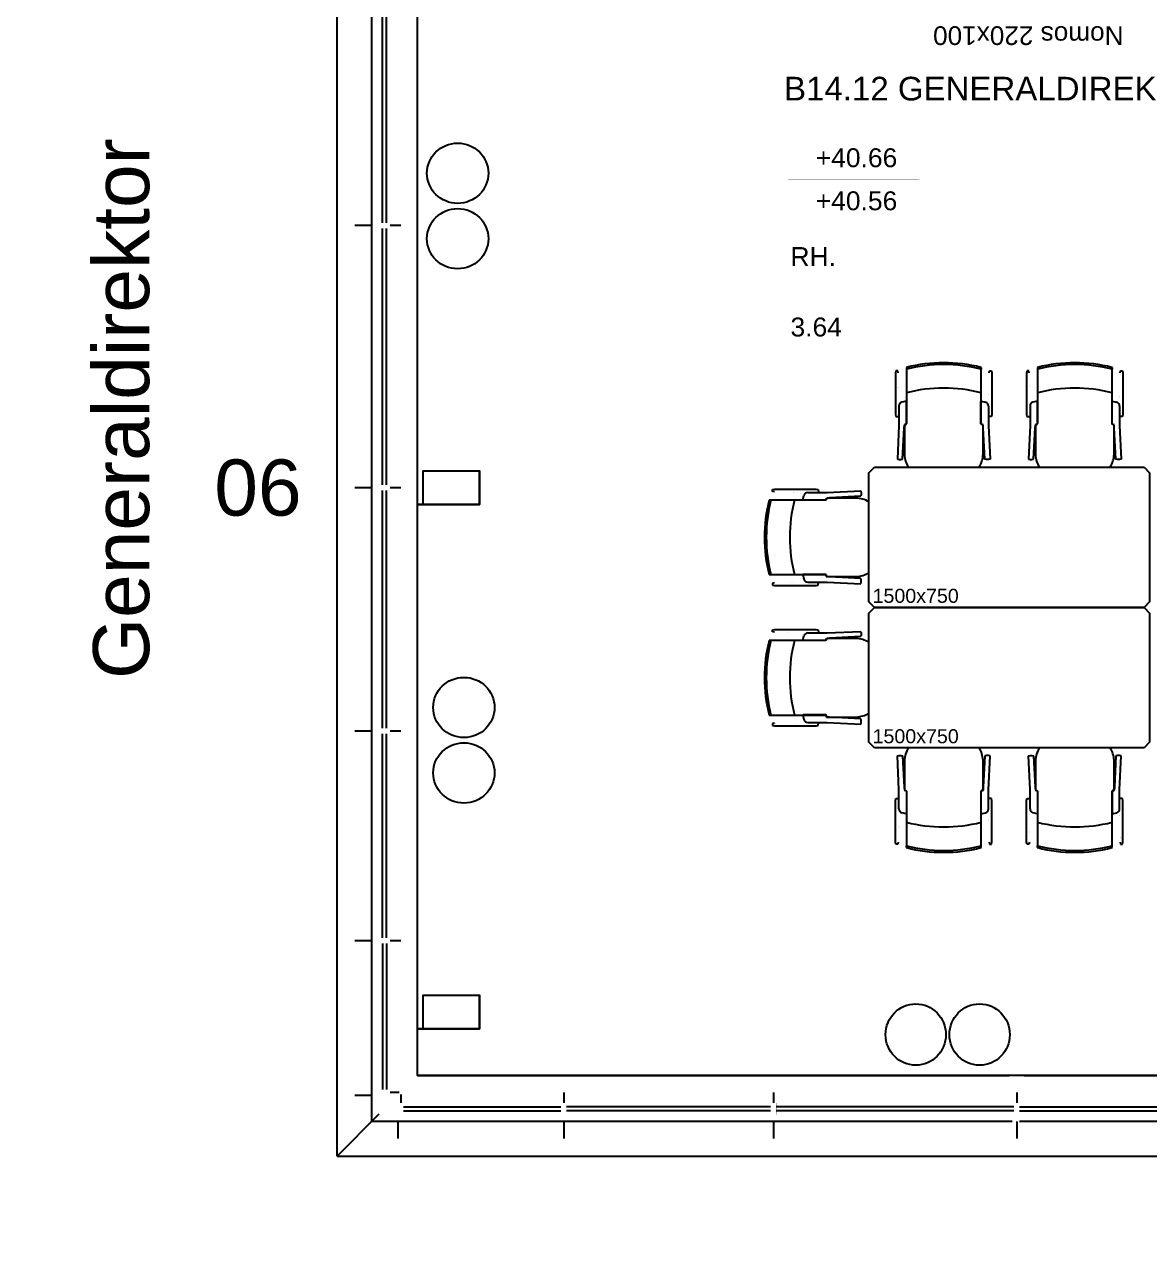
# Model space of a CAD drawing. Extents: x 7690 to 8871, y -6511 to -5312.
# Drawn here: x 8095.9 to 8332.5, y -6511.3 to -6255.3 of the extents above; entities that cross this region are included whole.
import ezdxf
from ezdxf.enums import TextEntityAlignment as Align

# ---------------------------------------------------------------- set-up
doc = ezdxf.new("R2010")
doc.units = 0
doc.header["$MEASUREMENT"] = 0
doc.linetypes.add('LONG_DASHES', pattern=[1.5, 1, -0.5])
doc.layers.get('0').update_dxf_attribs({"linetype": 'CONTINUOUS'})
for name, color, linetype in [('A-ALLG-BESCHRIFTUNG_10', 7, 'CONTINUOUS'), ('A-NEU-GRUNDRISS', 7, 'CONTINUOUS'), ('A-NEU-WAND-BETON', 7, 'CONTINUOUS'), ('BWZ121_GF-POLYGON', 7, 'CONTINUOUS'), ('BWZ122_NGF-POLYGON', 7, 'CONTINUOUS'), ('FM_OBJEKT_DOSE', 7, 'CONTINUOUS'), ('FM_OBJEKT_GESCHOSS', 7, 'CONTINUOUS'), ('FM_OBJEKT_MOEBEL', 7, 'CONTINUOUS'), ('FM_OBJEKT_RAUM', 7, 'CONTINUOUS'), ('FM_RAHMEN_LINK', 7, 'CONTINUOUS'), ('R0_MOBILIAR_PERIMETERNUMMERIERU', 7, 'CONTINUOUS'), ('R0_MOBILIAR_TEXT', 7, 'CONTINUOUS'), ('Z1_POLYGONE_FLÄCHENNACHWEIS', 7, 'CONTINUOUS')]:
    doc.layers.add(name, color=color, linetype=linetype)
doc.styles.add('ARIAL', font='ARIAL')

# ---------------------------------------------------------------- blocks, each defined once
blk = doc.blocks.new('*D22')
at = {"layer": 'FM_OBJEKT_GESCHOSS', "color": 250, "linetype": 'Continuous', "const_width": 0.00174}
blk.add_lwpolyline([(8161.6821, -6162.5566), (8161.6821, -6493.2646), (8778.2168, -6493.2646), (8778.2168, -5660.9834), (8447.5059, -5660.9834), (8447.5059, -5330.3032), (7830.9731, -5330.2744), (7830.9746, -5767.6758), (7720.7378, -5767.6758), (7720.7378, -5751.9277), (7704.9897, -5751.9277), (7704.9897, -5767.6758), (7720.7378, -5767.6758), (7720.7378, -5767.6758), (7830.9746, -5767.6758), (7830.9746, -6162.5566), (8161.6821, -6162.5566), (8246.5254, -6081.0605), (8246.5254, -6073.5806), (8330.5762, -6073.5806), (8330.5762, -6081.0605), (8246.5254, -6081.0605)], close=True, dxfattribs=at)
blk = doc.blocks.new('*D30')
at = {"layer": 'A-NEU-GRUNDRISS', "color": 250, "linetype": 'Continuous'}
for p, q in [((8306.166, -6476.3335), (8358.1348, -6476.3335)), ((8359.709, -6480.1123), (8359.709, -6482.0796)), ((8305.1816, -6482.9048), (8359.1191, -6482.9048)), ((8305.1816, -6483.7314), (8359.1191, -6483.7314)), ((8358.7168, -6486.0171), (8305.1816, -6486.0171)), ((8359.709, -6486.0171), (8359.709, -6489.5728)), ((8304.5918, -6493.2603), (8359.709, -6493.2603))]:
    blk.add_line(p, q, dxfattribs=at)
at = {"layer": 'A-NEU-GRUNDRISS', "color": 250, "linetype": 'Continuous', "const_width": 0.00174}
for points in [[(8358.1348, -6476.3335), (8361.2852, -6476.3335), (8361.2852, -6481.4512), (8358.1348, -6481.4512)], [(8305.1816, -6482.0815), (8359.1191, -6482.0815), (8359.1191, -6484.5601), (8305.1816, -6484.5601)], [(8359.3164, -6482.0796), (8360.1035, -6482.0796), (8360.1035, -6484.5376), (8359.3164, -6484.5376)], [(8358.7168, -6484.8359), (8360.7031, -6484.8359), (8360.7031, -6486.0171), (8358.7168, -6486.0171)], [(8358.6367, -6487.8208), (8360.7832, -6487.8208), (8360.7832, -6489.5728), (8358.6367, -6489.5728)]]:
    blk.add_lwpolyline(points, close=True, dxfattribs=at)
blk = doc.blocks.new('*D69')
at = {"layer": 'A-NEU-GRUNDRISS', "color": 250, "linetype": 'Continuous'}
for p, q in [((8178.6089, -6476.333), (8178.6089, -6145.6226)), ((8168.9224, -6155.3101), (8168.9224, -6486.0181)), ((8161.6782, -6493.2612), (8161.6782, -6162.5532)), ((8168.9233, -6243.4668), (8168.9233, -6297.0015)), ((8171.2085, -6297.0015), (8171.2085, -6243.0645)), ((8171.2085, -6297.0015), (8171.2085, -6243.0645)), ((8172.0356, -6297.0015), (8172.0356, -6243.0645)), ((8172.0356, -6297.0015), (8172.0356, -6243.0645)), ((8168.9233, -6297.5923), (8165.3677, -6297.5923)), ((8168.9233, -6298.585), (8168.9233, -6352.1196)), ((8171.2085, -6352.1196), (8171.2085, -6298.1826)), ((8171.2085, -6352.1196), (8171.2085, -6298.1826)), ((8172.0356, -6352.1196), (8172.0356, -6298.1826)), ((8172.0356, -6352.1196), (8172.0356, -6298.1826)), ((8175.0649, -6297.5923), (8172.8608, -6297.5923)), ((8168.9233, -6352.7104), (8165.3677, -6352.7104)), ((8168.9233, -6353.7031), (8168.9233, -6407.2373)), ((8171.2085, -6403.3008), (8171.2085, -6353.3008)), ((8172.0356, -6403.3008), (8172.0356, -6353.3008)), ((8175.0649, -6352.7104), (8172.8608, -6352.71)), ((8168.9233, -6403.8911), (8165.3677, -6403.8911)), ((8171.2085, -6447.3955), (8171.2085, -6404.4814)), ((8172.0356, -6447.3955), (8172.0356, -6404.4814)), ((8175.0649, -6403.8911), (8172.8589, -6403.8911)), ((8168.9233, -6408.8208), (8168.9233, -6462.3555)), ((8178.6089, -6461.3716), (8178.6089, -6409.4028)), ((8168.9204, -6447.9863), (8165.3667, -6447.9863)), ((8175.064, -6447.9858), (8172.8579, -6447.9863)), ((8171.2271, -6448.5762), (8171.2271, -6479.2852)), ((8172.0532, -6448.5762), (8172.0532, -6479.2852)), ((8178.6089, -6476.333), (8303.0176, -6476.333)), ((8168.9224, -6480.4971), (8165.3677, -6480.4971)), ((8174.7573, -6479.876), (8172.8579, -6479.876)), ((8175.0649, -6480.3076), (8175.0649, -6482.0811)), ((8209.3164, -6479.8765), (8209.3164, -6482.0811)), ((8253.4102, -6479.8765), (8253.4102, -6482.0811)), ((8304.5918, -6479.8765), (8304.5918, -6482.0811)), ((8175.6538, -6482.9077), (8208.7266, -6482.9077)), ((8175.6538, -6483.7344), (8208.7266, -6483.7344)), ((8252.8203, -6482.9038), (8209.9004, -6482.9077)), ((8252.8203, -6483.7305), (8209.9004, -6483.7344)), ((8304, -6482.9019), (8254.002, -6482.9019)), ((8304, -6483.7285), (8254.002, -6483.7285)), ((8170.4595, -6484.4819), (8161.6782, -6493.2612)), ((8303.5996, -6486.0181), (8168.9224, -6486.0181)), ((8175.0649, -6486.019), (8174.4438, -6486.019)), ((8174.4438, -6486.019), (8174.4438, -6489.5728)), ((8209.3164, -6486.0186), (8209.3164, -6489.5737)), ((8253.4102, -6486.0186), (8253.4102, -6489.5737)), ((8304.5918, -6486.0186), (8304.5918, -6489.5737)), ((8161.6782, -6493.2612), (8304.5918, -6493.2612))]:
    blk.add_line(p, q, dxfattribs=at)
at = {"layer": 'A-NEU-GRUNDRISS', "color": 250, "linetype": 'Continuous', "const_width": 0.00174}
for points in [[(8170.3804, -6243.0645), (8172.8589, -6243.0645), (8172.8589, -6297.0015), (8170.3804, -6297.0015)], [(8170.3804, -6243.0645), (8172.8589, -6243.0645), (8172.8589, -6297.0015), (8170.3804, -6297.0015)], [(8165.3677, -6296.4858), (8167.1196, -6296.4858), (8167.1196, -6298.6318), (8165.3677, -6298.6318)], [(8168.9233, -6296.5981), (8170.104, -6296.5981), (8170.104, -6298.585), (8168.9233, -6298.585)], [(8170.4028, -6297.1982), (8172.8608, -6297.1982), (8172.8608, -6297.9858), (8170.4028, -6297.9858)], [(8173.4897, -6296.0176), (8178.6089, -6296.0176), (8178.6089, -6299.167), (8173.4897, -6299.167)], [(8173.4897, -6296.0176), (8178.6089, -6296.0176), (8178.6089, -6299.167), (8173.4897, -6299.167)], [(8170.3804, -6298.1826), (8172.8589, -6298.1826), (8172.8589, -6352.1196), (8170.3804, -6352.1196)], [(8170.3804, -6298.1826), (8172.8589, -6298.1826), (8172.8589, -6352.1196), (8170.3804, -6352.1196)], [(8173.4897, -6351.1353), (8178.6089, -6351.1353), (8178.6089, -6354.2852), (8173.4897, -6354.2852)], [(8173.4897, -6351.1353), (8178.6089, -6351.1353), (8178.6089, -6354.2852), (8173.4897, -6354.2852)], [(8165.3677, -6351.604), (8167.1196, -6351.604), (8167.1196, -6353.75), (8165.3677, -6353.75)], [(8168.9233, -6351.7163), (8170.104, -6351.7163), (8170.104, -6353.7031), (8168.9233, -6353.7031)], [(8170.3804, -6353.3008), (8172.8589, -6353.3008), (8172.8589, -6403.3008), (8170.3804, -6403.3008)], [(8170.4028, -6352.3164), (8172.8608, -6352.3164), (8172.8608, -6353.104), (8170.4028, -6353.104)], [(8173.4897, -6402.3164), (8178.6089, -6402.3164), (8178.6089, -6405.4658), (8173.4897, -6405.4658)], [(8173.4897, -6402.3164), (8178.6089, -6402.3164), (8178.6089, -6405.4658), (8173.4897, -6405.4658)], [(8165.3677, -6402.7852), (8167.1196, -6402.7852), (8167.1196, -6404.9312), (8165.3677, -6404.9312)], [(8168.9233, -6402.8975), (8170.104, -6402.8975), (8170.104, -6404.8838), (8168.9233, -6404.8838)], [(8170.3804, -6404.4814), (8172.8589, -6404.4814), (8172.8589, -6447.3955), (8170.3804, -6447.3955)], [(8170.3999, -6403.4976), (8172.8589, -6403.4976), (8172.8589, -6404.2847), (8170.3999, -6404.2847)], [(8170.4028, -6404.2847), (8172.8589, -6404.2847), (8172.8589, -6404.4814), (8170.4028, -6404.4814)], [(8165.3667, -6446.9463), (8167.1187, -6446.9463), (8167.1187, -6449.0923), (8165.3667, -6449.0923)], [(8168.9224, -6446.9932), (8170.104, -6446.9932), (8170.104, -6448.9795), (8168.9224, -6448.9795)], [(8170.3999, -6447.5923), (8172.8579, -6447.5923), (8172.8579, -6448.3794), (8170.3999, -6448.3794)], [(8173.4907, -6446.4111), (8178.6089, -6446.4111), (8178.6089, -6449.5605), (8173.4907, -6449.5605)], [(8170.3999, -6448.5762), (8172.8569, -6448.5762), (8172.8569, -6479.2852), (8170.3999, -6479.2852)], [(8173.4907, -6476.333), (8178.6089, -6476.333), (8178.6089, -6481.4507), (8173.4907, -6481.4507)], [(8207.7422, -6476.333), (8210.8906, -6476.333), (8210.8906, -6481.4512), (8207.7422, -6481.4512)], [(8251.8359, -6476.333), (8254.9844, -6476.333), (8254.9844, -6481.4512), (8251.8359, -6481.4512)], [(8303.0176, -6476.333), (8306.166, -6476.333), (8306.166, -6481.4512), (8303.0176, -6481.4512)], [(8168.9224, -6478.8828), (8170.104, -6478.8828), (8170.104, -6480.8696), (8168.9224, -6480.8696)], [(8165.3677, -6479.876), (8167.1196, -6479.876), (8167.1196, -6480.4971), (8165.3677, -6480.4971)], [(8170.3999, -6479.4819), (8172.8579, -6479.4819), (8172.8579, -6480.2695), (8170.3999, -6480.2695)], [(8170.4595, -6480.4663), (8172.7817, -6480.4663), (8172.7817, -6482.1592), (8174.4761, -6482.1592), (8174.4761, -6484.4819), (8170.4595, -6484.4819)], [(8174.6714, -6482.0811), (8175.4585, -6482.0811), (8175.4585, -6484.5391), (8174.6714, -6484.5391)], [(8175.6538, -6482.0811), (8208.7266, -6482.0811), (8208.7266, -6484.561), (8175.6538, -6484.561)], [(8208.9219, -6482.0811), (8209.7109, -6482.0811), (8209.7109, -6484.5391), (8208.9219, -6484.5391)], [(8252.8203, -6482.0771), (8209.9004, -6482.0806), (8209.9004, -6484.561), (8252.8203, -6484.5571)], [(8253.0156, -6482.0811), (8253.8047, -6482.0811), (8253.8047, -6484.5391), (8253.0156, -6484.5391)], [(8254.002, -6482.0786), (8304, -6482.0786), (8304, -6484.5571), (8254.002, -6484.5571)], [(8304.1973, -6482.0811), (8304.9863, -6482.0811), (8304.9863, -6484.5391), (8304.1973, -6484.5391)], [(8174.0728, -6484.8369), (8176.0591, -6484.8369), (8176.0591, -6486.0181), (8174.0728, -6486.0181)], [(8208.3242, -6484.8369), (8210.3105, -6484.8369), (8210.3105, -6486.0181), (8208.3242, -6486.0181)], [(8252.418, -6484.8369), (8254.4043, -6484.8369), (8254.4043, -6486.0181), (8252.418, -6486.0181)], [(8303.5996, -6484.8369), (8305.5859, -6484.8369), (8305.5859, -6486.0181), (8303.5996, -6486.0181)], [(8174.4438, -6487.8208), (8175.0649, -6487.8208), (8175.0649, -6489.5728), (8174.4438, -6489.5728)], [(8208.2773, -6487.8218), (8210.4219, -6487.8218), (8210.4219, -6489.5737), (8208.2773, -6489.5737)], [(8252.3711, -6487.8218), (8254.5156, -6487.8218), (8254.5156, -6489.5737), (8252.3711, -6489.5737)], [(8303.5527, -6487.8218), (8305.6973, -6487.8218), (8305.6973, -6489.5737), (8303.5527, -6489.5737)]]:
    blk.add_lwpolyline(points, close=True, dxfattribs=at)
blk = doc.blocks.new('*D128')
at = {"layer": 'BWZ122_NGF-POLYGON', "color": 6, "linetype": 'Continuous', "const_width": 0.0139}
blk.add_lwpolyline([(8414.8281, -6250.3481), (8414.8281, -6454.6787), (8411.2852, -6454.6787), (8411.2852, -6466.4897), (8414.8281, -6466.4897), (8414.8281, -6476.333), (8178.6089, -6476.333), (8178.6089, -6466.4897), (8179.7896, -6466.4897), (8179.7896, -6459.4028), (8191.6011, -6459.4028), (8191.6011, -6466.4897), (8179.7896, -6466.4897), (8178.6089, -6466.4897), (8178.6089, -6356.2534), (8179.7896, -6356.2534), (8179.7896, -6349.167), (8191.6001, -6349.167), (8191.6001, -6356.2534), (8179.7896, -6356.2534), (8178.6089, -6356.2534), (8178.6089, -6246.0176)], dxfattribs=at)
blk = doc.blocks.new('*D189')
at = {"layer": 'FM_OBJEKT_MOEBEL', "color": 250, "linetype": 'Continuous'}
for p, q in [((8273.4883, -6379.0869), (8274.6699, -6377.9058)), ((8273.4883, -6406.252), (8273.4883, -6379.0869)), ((8274.6699, -6377.9058), (8331.3633, -6377.9058)), ((8331.3633, -6377.9058), (8332.5449, -6379.0869)), ((8332.5449, -6379.0869), (8332.5449, -6406.252)), ((8274.6699, -6407.4331), (8273.4883, -6406.252)), ((8331.3633, -6407.4331), (8274.6699, -6407.4331)), ((8332.5449, -6406.252), (8331.3633, -6407.4331))]:
    blk.add_line(p, q, dxfattribs=at)
at = {"layer": 'FM_OBJEKT_MOEBEL', "color": 250, "linetype": 'Continuous', "style": 'ARIAL'}
blk.add_text('1500x750', height=2.95274, dxfattribs=at).set_placement((8274.2754, -6406.4486))
blk = doc.blocks.new('*D190')
at = {"layer": 'FM_OBJEKT_MOEBEL', "color": 250, "linetype": 'Continuous'}
for p, q in [((8273.4883, -6349.5581), (8274.6699, -6348.377)), ((8274.6699, -6348.377), (8331.3633, -6348.377)), ((8331.3633, -6348.377), (8332.5449, -6349.5581)), ((8273.4883, -6376.7236), (8273.4883, -6349.5581)), ((8332.5449, -6349.5581), (8332.5449, -6376.7236)), ((8274.6699, -6377.9043), (8273.4883, -6376.7236)), ((8332.5449, -6376.7236), (8331.3633, -6377.9043)), ((8331.3633, -6377.9043), (8274.6699, -6377.9043))]:
    blk.add_line(p, q, dxfattribs=at)
at = {"layer": 'FM_OBJEKT_MOEBEL', "color": 250, "linetype": 'Continuous', "style": 'ARIAL'}
blk.add_text('1500x750', height=2.95274, dxfattribs=at).set_placement((8274.2754, -6376.9212))
blk = doc.blocks.new('*D192')
at = {"layer": 'FM_OBJEKT_MOEBEL', "color": 250, "linetype": 'Continuous'}
for p, q in [((8324.2598, -6407.4331), (8309.3398, -6407.4331)), ((8307.0488, -6409.1211), (8307.4121, -6409.0308)), ((8307.3887, -6416.2139), (8307.0488, -6409.1211)), ((8307.4121, -6409.0308), (8307.7871, -6409.0337)), ((8307.7871, -6409.0337), (8308.1504, -6409.1294)), ((8308.1504, -6409.1294), (8308.4805, -6415.6787)), ((8308.5332, -6410.1191), (8308.5332, -6416.2817)), ((8325.0684, -6416.3696), (8325.0684, -6410.0322)), ((8325.4492, -6409.1294), (8325.1191, -6415.6787)), ((8325.8125, -6409.0337), (8325.4492, -6409.1294)), ((8326.1875, -6409.0308), (8325.8125, -6409.0337)), ((8326.5508, -6409.1211), (8326.1875, -6409.0308)), ((8326.2109, -6416.2139), (8326.5508, -6409.1211)), ((8307.3613, -6418.042), (8307.3887, -6417.8276)), ((8307.3887, -6420.251), (8307.3887, -6416.2139)), ((8308.4805, -6415.6787), (8308.5332, -6416.2817)), ((8308.5332, -6416.2817), (8308.8379, -6416.3628)), ((8308.5332, -6416.2817), (8308.8379, -6416.3628)), ((8308.8379, -6416.4507), (8308.5332, -6416.3696)), ((8308.8379, -6416.3628), (8308.9199, -6416.4351)), ((8308.8379, -6416.3628), (8308.9199, -6416.4351)), ((8308.9199, -6416.5229), (8308.8379, -6416.4507)), ((8308.9199, -6416.4351), (8308.9512, -6416.541)), ((8308.9199, -6416.4351), (8308.9648, -6416.5557)), ((8308.9512, -6416.6289), (8308.9199, -6416.5229)), ((8308.9512, -6416.541), (8308.9512, -6428.4033)), ((8308.9648, -6416.5557), (8308.9648, -6421.2437)), ((8324.6797, -6416.4351), (8324.6348, -6416.5557)), ((8324.6348, -6416.5557), (8324.6348, -6421.2437)), ((8324.6484, -6416.6289), (8324.6797, -6416.5229)), ((8324.6484, -6428.4033), (8324.6484, -6416.6289)), ((8324.7637, -6416.3628), (8324.6797, -6416.4351)), ((8324.6797, -6416.5229), (8324.7637, -6416.4507)), ((8325.0684, -6416.2817), (8324.7637, -6416.3628)), ((8324.7637, -6416.4507), (8325.0684, -6416.3696)), ((8325.1191, -6415.6787), (8325.0684, -6416.2817)), ((8326.2109, -6420.251), (8326.2109, -6416.2139)), ((8326.2383, -6418.042), (8326.2109, -6417.8276)), ((8306.6738, -6418.4907), (8306.7559, -6418.0698)), ((8306.6738, -6418.4907), (8306.7559, -6418.0698)), ((8306.6738, -6419.0864), (8306.6738, -6418.4907)), ((8306.6738, -6427.2744), (8306.6738, -6418.4907)), ((8306.7559, -6418.0698), (8307.3613, -6418.042)), ((8326.8438, -6418.0698), (8326.2383, -6418.042)), ((8326.9258, -6418.4907), (8326.8438, -6418.0698)), ((8326.9258, -6418.4907), (8326.8438, -6418.0698)), ((8326.9258, -6427.2744), (8326.9258, -6418.4907)), ((8326.9258, -6419.0864), (8326.9258, -6418.4907)), ((8308.9512, -6421.3164), (8307.9883, -6421.0688)), ((8308.9648, -6421.2437), (8308.9512, -6421.3164)), ((8324.6348, -6421.2437), (8324.6484, -6421.3164)), ((8324.6484, -6421.3164), (8325.6113, -6421.0688)), ((8306.7598, -6427.6792), (8306.6738, -6427.2744)), ((8307.1543, -6427.6792), (8306.7598, -6427.6792)), ((8307.2422, -6427.2744), (8307.1543, -6427.6792)), ((8308.9512, -6428.4033), (8308.9512, -6428.0098)), ((8326.3574, -6427.2744), (8326.4453, -6427.6792)), ((8326.4453, -6427.6792), (8326.8398, -6427.6792)), ((8326.8398, -6427.6792), (8326.9258, -6427.2744))]:
    blk.add_line(p, q, dxfattribs=at)
at = {"layer": 'FM_OBJEKT_MOEBEL', "color": 250, "linetype": 'Continuous', "const_width": 0.00174}
for points in [[(8307.2422, -6427.2744), (8307.3867, -6417.8301)], [(8326.3574, -6427.2744), (8326.2129, -6417.8301)]]:
    blk.add_lwpolyline(points, dxfattribs=at)
at = {"layer": 'FM_OBJEKT_MOEBEL', "color": 250, "linetype": 'Continuous'}
for centre, radius, start, end in [((8314.0645, -6410.3188), 5.5364, 148.58899, 177.93324), ((8319.4922, -6410.3403), 5.5847, 3.164343, 31.368355), ((8308.1855, -6420.2959), 0.7977, 176.76942, 255.58955), ((8325.4141, -6420.2959), 0.7977, 284.41042, 3.230578), ((8316.8008, -6392.2715), 31.7797, 255.70308, 284.29694), ((8316.8008, -6397.2144), 31.7797, 255.70308, 284.29694), ((8316.8008, -6397.6079), 31.7797, 255.70308, 284.29694)]:
    blk.add_arc(centre, radius, start, end, dxfattribs=at)
blk = doc.blocks.new('*D193')
at = {"layer": 'FM_OBJEKT_MOEBEL', "color": 250, "linetype": 'Continuous'}
for p, q in [((8296.6953, -6407.4331), (8281.7773, -6407.4331)), ((8279.4863, -6409.1211), (8279.8496, -6409.0308)), ((8279.8262, -6416.2139), (8279.4863, -6409.1211)), ((8279.8496, -6409.0308), (8280.2246, -6409.0337)), ((8280.2246, -6409.0337), (8280.5879, -6409.1294)), ((8280.5879, -6409.1294), (8280.916, -6415.6787)), ((8280.9688, -6410.1191), (8280.9688, -6416.2817)), ((8297.5039, -6416.3696), (8297.5039, -6410.0322)), ((8297.8848, -6409.1294), (8297.5566, -6415.6787)), ((8298.25, -6409.0337), (8297.8848, -6409.1294)), ((8298.623, -6409.0308), (8298.25, -6409.0337)), ((8298.9883, -6409.1211), (8298.623, -6409.0308)), ((8298.6465, -6416.2139), (8298.9883, -6409.1211)), ((8279.7969, -6418.042), (8279.8262, -6417.8276)), ((8279.8262, -6420.251), (8279.8262, -6416.2139)), ((8280.916, -6415.6787), (8280.9688, -6416.2817)), ((8280.9688, -6416.2817), (8281.2734, -6416.3628)), ((8280.9688, -6416.2817), (8281.2734, -6416.3628)), ((8281.2734, -6416.4507), (8280.9688, -6416.3696)), ((8281.2734, -6416.3628), (8281.3574, -6416.4351)), ((8281.2734, -6416.3628), (8281.3574, -6416.4351)), ((8281.3574, -6416.5229), (8281.2734, -6416.4507)), ((8281.3574, -6416.4351), (8281.3887, -6416.541)), ((8281.3574, -6416.4351), (8281.4004, -6416.5557)), ((8281.3887, -6416.6289), (8281.3574, -6416.5229)), ((8281.3887, -6416.541), (8281.3887, -6428.4033)), ((8281.4004, -6416.5557), (8281.4004, -6421.2437)), ((8297.1152, -6416.4351), (8297.0723, -6416.5557)), ((8297.0723, -6416.5557), (8297.0723, -6421.2437)), ((8297.084, -6416.6289), (8297.1152, -6416.5229)), ((8297.084, -6428.4033), (8297.084, -6416.6289)), ((8297.1992, -6416.3628), (8297.1152, -6416.4351)), ((8297.1152, -6416.5229), (8297.1992, -6416.4507)), ((8297.5039, -6416.2817), (8297.1992, -6416.3628)), ((8297.1992, -6416.4507), (8297.5039, -6416.3696)), ((8297.5566, -6415.6787), (8297.5039, -6416.2817)), ((8298.6465, -6420.251), (8298.6465, -6416.2139)), ((8298.6758, -6418.042), (8298.6465, -6417.8276)), ((8279.1094, -6419.0864), (8279.1113, -6418.4907)), ((8279.1094, -6427.2744), (8279.1113, -6418.4907)), ((8279.1113, -6418.4907), (8279.1914, -6418.0698)), ((8279.1113, -6418.4907), (8279.1914, -6418.0698)), ((8279.1914, -6418.0698), (8279.7969, -6418.042)), ((8299.2813, -6418.0698), (8298.6758, -6418.042)), ((8299.3613, -6418.4907), (8299.2813, -6418.0698)), ((8299.3613, -6418.4907), (8299.2813, -6418.0698)), ((8299.3633, -6427.2744), (8299.3613, -6418.4907)), ((8299.3633, -6419.0864), (8299.3613, -6418.4907)), ((8281.3887, -6421.3164), (8280.4238, -6421.0688)), ((8281.4004, -6421.2437), (8281.3887, -6421.3164)), ((8297.0723, -6421.2437), (8297.084, -6421.3164)), ((8297.084, -6421.3164), (8298.0488, -6421.0688)), ((8279.1973, -6427.6792), (8279.1094, -6427.2744)), ((8279.5918, -6427.6792), (8279.1973, -6427.6792)), ((8279.6777, -6427.2744), (8279.5918, -6427.6792)), ((8281.3887, -6428.4033), (8281.3887, -6428.0098)), ((8298.7949, -6427.2744), (8298.8828, -6427.6792)), ((8298.8828, -6427.6792), (8299.2754, -6427.6792)), ((8299.2754, -6427.6792), (8299.3633, -6427.2744))]:
    blk.add_line(p, q, dxfattribs=at)
at = {"layer": 'FM_OBJEKT_MOEBEL', "color": 250, "linetype": 'Continuous', "const_width": 0.00174}
for points in [[(8279.6777, -6427.2744), (8279.8242, -6417.8301)], [(8298.7949, -6427.2744), (8298.6484, -6417.8301)]]:
    blk.add_lwpolyline(points, dxfattribs=at)
at = {"layer": 'FM_OBJEKT_MOEBEL', "color": 250, "linetype": 'Continuous'}
for centre, radius, start, end in [((8286.502, -6410.3188), 5.5364, 148.58899, 177.93324), ((8291.9277, -6410.3403), 5.5847, 3.164343, 31.368355), ((8280.623, -6420.2959), 0.7977, 176.76942, 255.58955), ((8297.8496, -6420.2959), 0.7977, 284.41042, 3.230578), ((8289.2363, -6392.2715), 31.7797, 255.70308, 284.29694), ((8289.2363, -6397.2144), 31.7797, 255.70308, 284.29694), ((8289.2363, -6397.6079), 31.7797, 255.70308, 284.29694)]:
    blk.add_arc(centre, radius, start, end, dxfattribs=at)
blk = doc.blocks.new('*D195')
at = {"layer": 'FM_OBJEKT_MOEBEL', "color": 250, "linetype": 'Continuous'}
for p, q in [((8253.2441, -6382.6309), (8253.6484, -6382.543)), ((8253.2441, -6383.0244), (8253.2441, -6382.6309)), ((8253.6484, -6383.1118), (8253.2441, -6383.0244)), ((8253.6484, -6382.543), (8262.4316, -6382.5444)), ((8259.6055, -6384.8223), (8259.8535, -6383.8574)), ((8260.6719, -6383.2593), (8264.709, -6383.2593)), ((8261.8359, -6382.543), (8262.4316, -6382.5444)), ((8262.4316, -6382.5444), (8262.8516, -6382.625)), ((8262.4316, -6382.5444), (8262.8516, -6382.625)), ((8262.8516, -6382.625), (8262.8809, -6383.231)), ((8262.8809, -6383.231), (8263.0938, -6383.2593)), ((8264.4707, -6384.707), (8264.5527, -6384.4023)), ((8264.6406, -6384.4023), (8264.5605, -6384.707)), ((8264.6406, -6384.4023), (8264.5605, -6384.707)), ((8265.2441, -6384.3501), (8264.6406, -6384.4023)), ((8270.8027, -6384.4023), (8264.6406, -6384.4023)), ((8264.709, -6383.2593), (8271.8008, -6382.9189)), ((8271.793, -6384.0215), (8265.2441, -6384.3501)), ((8271.8887, -6383.6572), (8271.793, -6384.0215)), ((8271.8008, -6382.9189), (8271.8926, -6383.2832)), ((8271.8926, -6383.2832), (8271.8887, -6383.6572)), ((8264.3809, -6384.8223), (8252.5195, -6384.8223)), ((8252.5195, -6384.8223), (8252.9121, -6384.8223)), ((8259.6797, -6384.834), (8259.6055, -6384.8223)), ((8264.3672, -6384.834), (8259.6797, -6384.834)), ((8264.293, -6384.8223), (8264.4004, -6384.791)), ((8264.4883, -6384.791), (8264.3672, -6384.834)), ((8264.4883, -6384.791), (8264.3809, -6384.8223)), ((8264.4004, -6384.791), (8264.4707, -6384.707)), ((8264.5605, -6384.707), (8264.4883, -6384.791)), ((8264.5605, -6384.707), (8264.4883, -6384.791)), ((8273.4883, -6400.1299), (8273.4883, -6385.21)), ((8252.5195, -6400.5181), (8264.293, -6400.5181)), ((8253.6484, -6402.228), (8253.2441, -6402.3154)), ((8253.2441, -6402.3154), (8253.2441, -6402.7095)), ((8259.6797, -6400.5059), (8259.6055, -6400.5181)), ((8259.6055, -6400.5181), (8259.8535, -6401.4824)), ((8264.3672, -6400.5059), (8259.6797, -6400.5059)), ((8260.6719, -6402.0806), (8264.709, -6402.0806)), ((8262.8516, -6402.7148), (8262.8809, -6402.1089)), ((8262.8809, -6402.1089), (8263.0938, -6402.0806)), ((8264.293, -6400.5181), (8264.4004, -6400.5493)), ((8264.4883, -6400.5493), (8264.3672, -6400.5059)), ((8264.4004, -6400.5493), (8264.4707, -6400.6328)), ((8264.4707, -6400.6328), (8264.5527, -6400.9375)), ((8264.5605, -6400.6328), (8264.4883, -6400.5493)), ((8264.5527, -6400.9375), (8270.8906, -6400.9375)), ((8264.6406, -6400.9375), (8264.5605, -6400.6328)), ((8265.2441, -6400.9902), (8264.6406, -6400.9375)), ((8264.709, -6402.0806), (8271.8008, -6402.4209)), ((8271.793, -6401.3184), (8265.2441, -6400.9902)), ((8271.8887, -6401.6826), (8271.793, -6401.3184)), ((8271.8008, -6402.4209), (8271.8926, -6402.0566)), ((8271.8926, -6402.0566), (8271.8887, -6401.6826)), ((8253.2441, -6402.7095), (8253.6484, -6402.7969)), ((8253.6484, -6402.7969), (8262.4316, -6402.7954)), ((8261.8359, -6402.7969), (8262.4316, -6402.7954)), ((8262.4316, -6402.7954), (8262.8516, -6402.7148)), ((8262.4316, -6402.7954), (8262.8516, -6402.7148))]:
    blk.add_line(p, q, dxfattribs=at)
at = {"layer": 'FM_OBJEKT_MOEBEL', "color": 250, "linetype": 'Continuous', "const_width": 0.00174}
for points in [[(8253.6484, -6383.1118), (8263.0918, -6383.2578)], [(8253.6484, -6402.228), (8263.0918, -6402.082)]]:
    blk.add_lwpolyline(points, dxfattribs=at)
at = {"layer": 'FM_OBJEKT_MOEBEL', "color": 250, "linetype": 'Continuous'}
for centre, radius, start, end in [((8260.627, -6384.0557), 0.7977, 86.769417, 165.58957), ((8270.6035, -6389.9351), 5.5364, 58.588985, 87.933243), ((8283.3145, -6392.6699), 31.7797, 165.70308, 194.29694), ((8283.709, -6392.6699), 31.7797, 165.70308, 194.29694), ((8288.6504, -6392.6699), 31.7797, 165.70308, 194.29694), ((8260.627, -6401.2842), 0.7977, 194.41042, 273.23056), ((8270.582, -6395.3613), 5.5847, 273.16434, 301.36835)]:
    blk.add_arc(centre, radius, start, end, dxfattribs=at)
blk = doc.blocks.new('*D196')
at = {"layer": 'FM_OBJEKT_MOEBEL', "color": 250, "linetype": 'Continuous'}
for p, q in [((8279.1973, -6328.1313), (8279.1094, -6328.5366)), ((8279.5918, -6328.1313), (8279.1973, -6328.1313)), ((8279.6797, -6328.5366), (8279.5918, -6328.1313)), ((8281.3887, -6327.4077), (8281.3887, -6339.1821)), ((8297.084, -6339.27), (8297.084, -6327.4077)), ((8297.084, -6327.4077), (8297.084, -6327.8013)), ((8298.7949, -6328.5366), (8298.8828, -6328.1313)), ((8298.8828, -6328.1313), (8299.2754, -6328.1313)), ((8299.2754, -6328.1313), (8299.3633, -6328.5366)), ((8279.1094, -6328.5366), (8279.1113, -6337.3203)), ((8299.3633, -6328.5366), (8299.3633, -6337.3203)), ((8279.8262, -6335.5596), (8279.8262, -6339.5972)), ((8281.3887, -6334.4941), (8280.4238, -6334.7422)), ((8281.4004, -6334.5674), (8281.3887, -6334.4941)), ((8281.4004, -6339.2549), (8281.4004, -6334.5674)), ((8297.0723, -6334.5674), (8297.084, -6334.4941)), ((8297.0723, -6339.2549), (8297.0723, -6334.5674)), ((8297.084, -6334.4941), (8298.0488, -6334.7422)), ((8298.6465, -6335.5596), (8298.6465, -6339.5972)), ((8279.1094, -6336.7246), (8279.1113, -6337.3203)), ((8279.1113, -6337.3203), (8279.1914, -6337.7407)), ((8279.1113, -6337.3203), (8279.1914, -6337.7407)), ((8279.1914, -6337.7407), (8279.7988, -6337.769)), ((8279.7988, -6337.769), (8279.8262, -6337.9829)), ((8298.6758, -6337.769), (8298.6465, -6337.9829)), ((8299.2813, -6337.7407), (8298.6758, -6337.769)), ((8299.3633, -6337.3203), (8299.2813, -6337.7407)), ((8299.3633, -6337.3203), (8299.2813, -6337.7407)), ((8299.3633, -6336.7246), (8299.3633, -6337.3203)), ((8279.8262, -6339.5972), (8279.4863, -6346.6895)), ((8280.5879, -6346.6816), (8280.916, -6340.1318)), ((8280.916, -6340.1318), (8280.9688, -6339.5293)), ((8281.2734, -6339.3599), (8280.9688, -6339.4414)), ((8280.9688, -6339.4414), (8280.9688, -6345.7788)), ((8280.9688, -6339.5293), (8281.2734, -6339.4478)), ((8281.3574, -6339.2881), (8281.2734, -6339.3599)), ((8281.2734, -6339.4478), (8281.3574, -6339.376)), ((8281.3887, -6339.1821), (8281.3574, -6339.2881)), ((8281.3574, -6339.376), (8281.4004, -6339.2549)), ((8297.1172, -6339.376), (8297.0723, -6339.2549)), ((8297.084, -6339.1821), (8297.1172, -6339.2881)), ((8297.1172, -6339.376), (8297.084, -6339.27)), ((8297.1172, -6339.2881), (8297.1992, -6339.3599)), ((8297.1992, -6339.4478), (8297.1172, -6339.376)), ((8297.1992, -6339.4478), (8297.1172, -6339.376)), ((8297.1992, -6339.3599), (8297.5039, -6339.4414)), ((8297.5039, -6339.5293), (8297.1992, -6339.4478)), ((8297.5039, -6339.5293), (8297.1992, -6339.4478)), ((8297.5039, -6345.6919), (8297.5039, -6339.5293)), ((8297.5566, -6340.1318), (8297.5039, -6339.5293)), ((8297.8848, -6346.6816), (8297.5566, -6340.1318)), ((8298.6465, -6339.5972), (8298.9883, -6346.6895)), ((8279.4863, -6346.6895), (8279.8496, -6346.7803)), ((8279.8496, -6346.7803), (8280.2246, -6346.7773)), ((8280.2246, -6346.7773), (8280.5879, -6346.6816)), ((8281.7773, -6348.3774), (8296.6973, -6348.3774)), ((8298.25, -6346.7773), (8297.8848, -6346.6816)), ((8298.623, -6346.7803), (8298.25, -6346.7773)), ((8298.9883, -6346.6895), (8298.623, -6346.7803))]:
    blk.add_line(p, q, dxfattribs=at)
at = {"layer": 'FM_OBJEKT_MOEBEL', "color": 250, "linetype": 'Continuous', "const_width": 0.00174}
for points in [[(8279.6797, -6328.5366), (8279.8242, -6337.9805)], [(8298.7949, -6328.5366), (8298.6484, -6337.9805)]]:
    blk.add_lwpolyline(points, dxfattribs=at)
at = {"layer": 'FM_OBJEKT_MOEBEL', "color": 250, "linetype": 'Continuous'}
for centre, radius, start, end in [((8289.2363, -6358.2031), 31.7797, 75.703079, 104.29693), ((8289.2363, -6358.5967), 31.7797, 75.703079, 104.29693), ((8289.2363, -6363.5396), 31.7797, 75.703079, 104.29693), ((8280.623, -6335.5146), 0.7977, 104.41042, 183.23058), ((8297.8516, -6335.5146), 0.7977, 356.76942, 75.589561), ((8286.5449, -6345.4702), 5.5847, 183.16434, 211.36836), ((8291.9727, -6345.4922), 5.5364, 328.58899, 357.93326)]:
    blk.add_arc(centre, radius, start, end, dxfattribs=at)
blk = doc.blocks.new('*D197')
at = {"layer": 'FM_OBJEKT_MOEBEL', "color": 250, "linetype": 'Continuous'}
for p, q in [((8306.752, -6328.1313), (8306.6641, -6328.5366)), ((8307.1465, -6328.1313), (8306.752, -6328.1313)), ((8307.2324, -6328.5366), (8307.1465, -6328.1313)), ((8308.9434, -6327.4077), (8308.9434, -6339.1821)), ((8324.6387, -6339.27), (8324.6387, -6327.4077)), ((8324.6387, -6327.4077), (8324.6387, -6327.8013)), ((8326.3496, -6328.5366), (8326.4375, -6328.1313)), ((8326.4375, -6328.1313), (8326.8301, -6328.1313)), ((8326.8301, -6328.1313), (8326.918, -6328.5366)), ((8306.6641, -6328.5366), (8306.666, -6337.3203)), ((8326.918, -6328.5366), (8326.918, -6337.3203)), ((8307.3809, -6335.5596), (8307.3809, -6339.5972)), ((8308.9434, -6334.4941), (8307.9785, -6334.7422)), ((8308.9551, -6334.5674), (8308.9434, -6334.4941)), ((8308.9551, -6339.2549), (8308.9551, -6334.5674)), ((8324.627, -6334.5674), (8324.6387, -6334.4941)), ((8324.627, -6339.2549), (8324.627, -6334.5674)), ((8324.6387, -6334.4941), (8325.6035, -6334.7422)), ((8326.2012, -6335.5596), (8326.2012, -6339.5972)), ((8306.6641, -6336.7246), (8306.666, -6337.3203)), ((8306.666, -6337.3203), (8306.7461, -6337.7407)), ((8306.666, -6337.3203), (8306.7461, -6337.7407)), ((8306.7461, -6337.7407), (8307.3535, -6337.769)), ((8307.3535, -6337.769), (8307.3809, -6337.9829)), ((8326.2305, -6337.769), (8326.2012, -6337.9829)), ((8326.8359, -6337.7407), (8326.2305, -6337.769)), ((8326.918, -6337.3203), (8326.8359, -6337.7407)), ((8326.918, -6337.3203), (8326.8359, -6337.7407)), ((8326.918, -6336.7246), (8326.918, -6337.3203)), ((8307.3809, -6339.5972), (8307.041, -6346.6895)), ((8308.1426, -6346.6816), (8308.4707, -6340.1318)), ((8308.4707, -6340.1318), (8308.5234, -6339.5293)), ((8308.8281, -6339.3599), (8308.5234, -6339.4414)), ((8308.5234, -6339.4414), (8308.5234, -6345.7788)), ((8308.5234, -6339.5293), (8308.8281, -6339.4478)), ((8308.9121, -6339.2881), (8308.8281, -6339.3599)), ((8308.8281, -6339.4478), (8308.9121, -6339.376)), ((8308.9434, -6339.1821), (8308.9121, -6339.2881)), ((8308.9121, -6339.376), (8308.9551, -6339.2549)), ((8324.6699, -6339.376), (8324.627, -6339.2549)), ((8324.6387, -6339.1821), (8324.6699, -6339.2881)), ((8324.6699, -6339.376), (8324.6387, -6339.27)), ((8324.6699, -6339.2881), (8324.7539, -6339.3599)), ((8324.7539, -6339.4478), (8324.6699, -6339.376)), ((8324.7539, -6339.4478), (8324.6699, -6339.376)), ((8324.7539, -6339.3599), (8325.0586, -6339.4414)), ((8325.0586, -6339.5293), (8324.7539, -6339.4478)), ((8325.0586, -6339.5293), (8324.7539, -6339.4478)), ((8325.0586, -6345.6919), (8325.0586, -6339.5293)), ((8325.1113, -6340.1318), (8325.0586, -6339.5293)), ((8325.4395, -6346.6816), (8325.1113, -6340.1318)), ((8326.2012, -6339.5972), (8326.543, -6346.6895)), ((8307.041, -6346.6895), (8307.4043, -6346.7803)), ((8307.4043, -6346.7803), (8307.7793, -6346.7773)), ((8307.7793, -6346.7773), (8308.1426, -6346.6816)), ((8309.332, -6348.3774), (8324.252, -6348.3774)), ((8325.8047, -6346.7773), (8325.4395, -6346.6816)), ((8326.1777, -6346.7803), (8325.8047, -6346.7773)), ((8326.543, -6346.6895), (8326.1777, -6346.7803))]:
    blk.add_line(p, q, dxfattribs=at)
at = {"layer": 'FM_OBJEKT_MOEBEL', "color": 250, "linetype": 'Continuous', "const_width": 0.00174}
for points in [[(8307.2324, -6328.5366), (8307.3789, -6337.9805)], [(8326.3496, -6328.5366), (8326.2031, -6337.9805)]]:
    blk.add_lwpolyline(points, dxfattribs=at)
at = {"layer": 'FM_OBJEKT_MOEBEL', "color": 250, "linetype": 'Continuous'}
for centre, radius, start, end in [((8316.791, -6358.2031), 31.7797, 75.703079, 104.29693), ((8316.791, -6358.5967), 31.7797, 75.703079, 104.29693), ((8316.791, -6363.5396), 31.7797, 75.703079, 104.29693), ((8308.1777, -6335.5146), 0.7977, 104.41042, 183.23058), ((8325.4063, -6335.5146), 0.7977, 356.76942, 75.589561), ((8314.0996, -6345.4702), 5.5847, 183.16434, 211.36836), ((8319.5254, -6345.4922), 5.5364, 328.58899, 357.93326)]:
    blk.add_arc(centre, radius, start, end, dxfattribs=at)
blk = doc.blocks.new('*D198')
at = {"layer": 'FM_OBJEKT_MOEBEL', "color": 250, "linetype": 'Continuous'}
for p, q in [((8253.2422, -6353.103), (8253.6465, -6353.0156)), ((8253.2422, -6353.4971), (8253.2422, -6353.103)), ((8253.6465, -6353.5845), (8253.2422, -6353.4971)), ((8253.6465, -6353.0156), (8262.4297, -6353.0171)), ((8260.6699, -6353.7319), (8264.707, -6353.7319)), ((8261.834, -6353.0156), (8262.4297, -6353.0171)), ((8262.4297, -6353.0171), (8262.8516, -6353.0977)), ((8262.4297, -6353.0171), (8262.8516, -6353.0977)), ((8262.8516, -6353.0977), (8262.8789, -6353.7036)), ((8262.8789, -6353.7036), (8263.0938, -6353.7319)), ((8264.707, -6353.7319), (8271.7988, -6353.3916)), ((8271.7988, -6353.3916), (8271.8906, -6353.7554)), ((8271.8906, -6353.7554), (8271.8867, -6354.1299)), ((8264.3809, -6355.2944), (8252.5176, -6355.2944)), ((8252.5176, -6355.2944), (8252.9121, -6355.2944)), ((8259.6035, -6355.2944), (8259.8516, -6354.3301)), ((8259.6777, -6355.3066), (8259.6035, -6355.2944)), ((8264.3652, -6355.3066), (8259.6777, -6355.3066)), ((8264.291, -6355.2944), (8264.3984, -6355.2632)), ((8264.4863, -6355.2632), (8264.3652, -6355.3066)), ((8264.4863, -6355.2632), (8264.3809, -6355.2944)), ((8264.3984, -6355.2632), (8264.4707, -6355.1797)), ((8264.4707, -6355.1797), (8264.5508, -6354.875)), ((8264.5586, -6355.1797), (8264.4863, -6355.2632)), ((8264.5586, -6355.1797), (8264.4863, -6355.2632)), ((8264.6387, -6354.875), (8264.5586, -6355.1797)), ((8264.6387, -6354.875), (8264.5586, -6355.1797)), ((8265.2422, -6354.8223), (8264.6387, -6354.875)), ((8270.8008, -6354.875), (8264.6387, -6354.875)), ((8271.791, -6354.4941), (8265.2422, -6354.8223)), ((8271.8867, -6354.1299), (8271.791, -6354.4941)), ((8273.4883, -6370.6025), (8273.4883, -6355.6826)), ((8252.5176, -6370.9902), (8264.291, -6370.9902)), ((8259.6777, -6370.978), (8259.6035, -6370.9902)), ((8259.6035, -6370.9902), (8259.8516, -6371.9551)), ((8264.3652, -6370.978), (8259.6777, -6370.978)), ((8264.291, -6370.9902), (8264.3984, -6371.0215)), ((8264.4863, -6371.0215), (8264.3652, -6370.978)), ((8264.3984, -6371.0215), (8264.4707, -6371.1055)), ((8264.4707, -6371.1055), (8264.5508, -6371.4102)), ((8264.5586, -6371.1055), (8264.4863, -6371.0215)), ((8264.5508, -6371.4102), (8270.8887, -6371.4102)), ((8264.6387, -6371.4102), (8264.5586, -6371.1055)), ((8265.2422, -6371.4624), (8264.6387, -6371.4102)), ((8271.791, -6371.791), (8265.2422, -6371.4624)), ((8253.6465, -6372.7007), (8253.2422, -6372.7881)), ((8253.2422, -6372.7881), (8253.2422, -6373.1816)), ((8253.2422, -6373.1816), (8253.6465, -6373.269)), ((8253.6465, -6373.269), (8262.4297, -6373.2681)), ((8260.6699, -6372.5532), (8264.707, -6372.5532)), ((8261.834, -6373.269), (8262.4297, -6373.2681)), ((8262.4297, -6373.2681), (8262.8516, -6373.1875)), ((8262.4297, -6373.2681), (8262.8516, -6373.1875)), ((8262.8516, -6373.1875), (8262.8789, -6372.5815)), ((8262.8789, -6372.5815), (8263.0938, -6372.5532)), ((8264.707, -6372.5532), (8271.7988, -6372.8936)), ((8271.8867, -6372.1553), (8271.791, -6371.791)), ((8271.7988, -6372.8936), (8271.8906, -6372.5293)), ((8271.8906, -6372.5293), (8271.8867, -6372.1553))]:
    blk.add_line(p, q, dxfattribs=at)
at = {"layer": 'FM_OBJEKT_MOEBEL', "color": 250, "linetype": 'Continuous', "const_width": 0.00174}
for points in [[(8253.6465, -6353.5845), (8263.0898, -6353.7305)], [(8253.6465, -6372.7007), (8263.0898, -6372.5547)]]:
    blk.add_lwpolyline(points, dxfattribs=at)
at = {"layer": 'FM_OBJEKT_MOEBEL', "color": 250, "linetype": 'Continuous'}
for centre, radius, start, end in [((8260.625, -6354.5283), 0.7977, 86.769417, 165.58957), ((8283.3125, -6363.1426), 31.7797, 165.70308, 194.29694), ((8283.707, -6363.1426), 31.7797, 165.70308, 194.29694), ((8288.6484, -6363.1426), 31.7797, 165.70308, 194.29694), ((8270.6016, -6360.4077), 5.5364, 58.588985, 87.933243), ((8270.5801, -6365.834), 5.5847, 273.16434, 301.36835), ((8260.625, -6371.7568), 0.7977, 194.41042, 273.23056)]:
    blk.add_arc(centre, radius, start, end, dxfattribs=at)
blk = doc.blocks.new('*D199')
at = {"layer": 'FM_OBJEKT_MOEBEL', "color": 250, "linetype": 'Continuous', "const_width": 0.00174}
blk.add_lwpolyline([(8199.4531, -6413.4727), (8219.1387, -6413.4727), (8219.1387, -6393.7876), (8199.4531, -6393.7876)], close=True, dxfattribs=at)
blk = doc.blocks.new('*D204')
at = {"layer": 'FM_OBJEKT_MOEBEL', "color": 250, "linetype": 'Continuous', "const_width": 0.00174}
blk.add_lwpolyline([(8332.541, -6222.7886), (8245.9258, -6222.7886), (8245.9258, -6262.1582), (8332.541, -6262.1582)], close=True, dxfattribs=at)
at = {"layer": 'FM_OBJEKT_MOEBEL', "color": 250, "linetype": 'Continuous', "style": 'ARIAL'}
blk.add_text('Nomos 220x100', height=3.936993, rotation=180, dxfattribs=at).set_placement((8327.0469, -6255.666))
blk = doc.blocks.new('ZZUNIT_CIRCLE')
at = {"color": 0, "linetype": 'ByBlock'}
blk.add_circle((0, 0), 1, dxfattribs=at)
blk = doc.blocks.new('*D388')
at = {"layer": 'FM_OBJEKT_DOSE', "color": 7, "linetype": 'Continuous', "xscale": 6.452989299999999, "yscale": 6.3332055, "rotation": 90}
blk.add_blockref('ZZUNIT_CIRCLE', (8283.3555, -6467.7139), dxfattribs=at)
blk = doc.blocks.new('*D389')
at = {"layer": 'FM_OBJEKT_DOSE', "color": 7, "linetype": 'Continuous', "xscale": 6.452989299999999, "yscale": 6.3332055, "rotation": 90}
blk.add_blockref('ZZUNIT_CIRCLE', (8296.7852, -6467.7139), dxfattribs=at)
blk = doc.blocks.new('*D390')
at = {"layer": 'FM_OBJEKT_DOSE', "color": 7, "linetype": 'Continuous', "xscale": 6.452989299999999, "yscale": 6.3332055}
blk.add_blockref('ZZUNIT_CIRCLE', (8188.3276, -6412.6899), dxfattribs=at)
blk = doc.blocks.new('*D391')
at = {"layer": 'FM_OBJEKT_DOSE', "color": 7, "linetype": 'Continuous', "xscale": 6.452989299999999, "yscale": 6.3332055}
blk.add_blockref('ZZUNIT_CIRCLE', (8188.3276, -6398.9263), dxfattribs=at)
blk = doc.blocks.new('*D392')
at = {"layer": 'FM_OBJEKT_DOSE', "color": 7, "linetype": 'Continuous', "xscale": 6.452989299999999, "yscale": 6.3332055}
blk.add_blockref('ZZUNIT_CIRCLE', (8187.0229, -6286.5796), dxfattribs=at)
blk = doc.blocks.new('*D393')
at = {"layer": 'FM_OBJEKT_DOSE', "color": 7, "linetype": 'Continuous', "xscale": 6.452989299999999, "yscale": 6.3332055}
blk.add_blockref('ZZUNIT_CIRCLE', (8187.0229, -6300.3433), dxfattribs=at)

msp = doc.modelspace()

# ---------------------------------------------------------------- linework, layer by layer
at = {"layer": 'A-ALLG-BESCHRIFTUNG_10', "color": 250, "linetype": 'Continuous', "const_width": 0.0139}
for points in [[(8256.5605, -6277.9839), (8284.1191, -6277.9839), (8284.1191, -6287.8262), (8256.5605, -6287.8262)], [(8256.5605, -6287.8262), (8284.1191, -6287.8262), (8284.1191, -6297.6689), (8256.5605, -6297.6689)]]:
    msp.add_lwpolyline(points, close=True, dxfattribs=at)
at = {"layer": 'A-NEU-GRUNDRISS', "color": 6, "linetype": 'LONG_DASHES', "const_width": 0.00174}
msp.add_lwpolyline([(8762.0703, -6477.1196), (8177.8198, -6477.1196), (8177.8198, -6146.4116), (7847.1123, -6146.4116), (7847.1123, -5346.4131), (8431.3633, -5346.4131), (8431.3633, -5677.1211), (8762.0703, -5677.1211)], close=True, dxfattribs=at)
at = {"layer": 'A-NEU-WAND-BETON', "color": 6, "linetype": 'Continuous'}
for p, q in [((8179.7896, -6349.167), (8191.6001, -6349.167)), ((8179.7896, -6356.2534), (8179.7896, -6349.167)), ((8191.6001, -6356.2534), (8191.6001, -6349.167)), ((8179.7896, -6356.2534), (8191.6001, -6356.2534)), ((8179.7896, -6459.4028), (8191.6011, -6459.4028)), ((8179.7896, -6466.4897), (8179.7896, -6459.4028)), ((8191.6011, -6466.4897), (8191.6011, -6459.4028)), ((8179.7896, -6466.4897), (8191.6011, -6466.4897))]:
    msp.add_line(p, q, dxfattribs=at)
at = {"layer": 'BWZ121_GF-POLYGON', "color": 214, "linetype": 'Continuous', "const_width": 0.0139}
msp.add_lwpolyline([(8161.6782, -6162.5532), (8161.6782, -6493.2612), (8778.2129, -6493.2612), (8778.2129, -5660.98), (8447.502, -5660.98), (8447.502, -5330.2998), (7830.9697, -5330.2715), (7830.9712, -5767.6719), (7720.7344, -5767.6719), (7720.7344, -5751.9238), (7704.9868, -5751.9238), (7704.9868, -5767.6719), (7720.7344, -5767.6719), (7720.7344, -5767.6719), (7830.9712, -5767.6719), (7830.9712, -6162.5532), (8161.6782, -6162.5532), (8246.5215, -6081.0571), (8246.5215, -6073.5771), (8330.5723, -6073.5771), (8330.5723, -6081.0566), (8246.5215, -6081.0566)], close=True, dxfattribs=at)
at = {"layer": 'FM_OBJEKT_RAUM', "color": 6, "linetype": 'Continuous'}
msp.add_lwpolyline([(8414.8281, -6250.3481), (8414.8281, -6454.6787), (8411.2852, -6454.6787), (8411.2852, -6466.4897), (8414.8281, -6466.4897), (8414.8281, -6476.333), (8178.6089, -6476.333), (8178.6089, -6466.4897), (8179.7896, -6466.4897), (8179.7896, -6459.4028), (8191.6011, -6459.4028), (8191.6011, -6466.4897), (8179.7896, -6466.4897), (8178.6089, -6466.4897), (8178.6089, -6356.2534), (8179.7896, -6356.2534), (8179.7896, -6349.167), (8191.6001, -6349.167), (8191.6001, -6356.2534), (8179.7896, -6356.2534), (8178.6089, -6356.2534), (8178.6089, -6246.0176)], dxfattribs=at)
at = {"layer": 'FM_RAHMEN_LINK', "color": 250, "linetype": 'Continuous', "const_width": 0.0139}
msp.add_lwpolyline([(7690.0068, -5312.2808), (8871.293, -5312.2808), (8871.293, -6511.2549), (7690.0068, -6511.2549)], close=True, dxfattribs=at)
at = {"layer": 'Z1_POLYGONE_FLÄCHENNACHWEIS', "color": 253, "linetype": 'Continuous', "const_width": 0.0139}
msp.add_lwpolyline([(8748.291, -6132.2373), (8748.291, -6132.2373), (8453.0156, -6132.2373), (8453.0156, -6135.7808), (8414.8262, -6135.7808), (8414.8262, -6234.5991), (8422.7012, -6234.5991), (8422.7012, -6250.3472), (8406.9531, -6250.3472), (8406.9531, -6234.5991), (8414.8262, -6234.5991), (8414.8262, -6135.7808), (8191.6001, -6135.7808), (8191.6001, -6454.6768), (8748.291, -6454.6768), (8748.291, -6132.2373)], dxfattribs=at)

# ---------------------------------------------------------------- block references
at = {"color": 0, "linetype": 'ByBlock'}
for name in ['*D22', '*D128', '*D204', '*D392', '*D393', '*D196', '*D197', '*D190', '*D198', '*D189', '*D195', '*D391', '*D199', '*D390', '*D193', '*D192', '*D388', '*D389']:
    msp.add_blockref(name, (0, 0), dxfattribs=at)
at = {"color": 6, "linetype": 'ByBlock'}
for name in ['*D69', '*D30']:
    msp.add_blockref(name, (0, 0), dxfattribs=at)

# ---------------------------------------------------------------- texts
at = {"layer": 'A-ALLG-BESCHRIFTUNG_10', "color": 250, "linetype": 'Continuous', "style": 'ARIAL'}
for s, height, p in [('B14.12 GENERALDIREKTOR', 4.971268, (8255.6582, -6271.267)), ('+40.66', 3.9767, (8262.3281, -6285.3061)), ('+40.56', 3.9767, (8262.3281, -6294.3612)), ('RH.', 3.9767, (8257.0156, -6306.0912)), ('3.64', 3.9767, (8257.0156, -6320.9057))]:
    msp.add_text(s, height=height, dxfattribs=at).set_placement(p)
at = {"layer": 'R0_MOBILIAR_PERIMETERNUMMERIERU', "color": 6, "linetype": 'Continuous', "style": 'ARIAL'}
msp.add_text('06', height=11.81098, dxfattribs=at).set_placement((8154.2017, -6358.581), align=Align.RIGHT)
at = {"layer": 'R0_MOBILIAR_TEXT', "color": 1, "linetype": 'Continuous', "style": 'ARIAL'}
msp.add_text('Generaldirektor', height=11.810978, rotation=90, dxfattribs=at).set_placement((8122.1513, -6336.0667), align=Align.CENTER)

doc.saveas('drawing.dxf')
